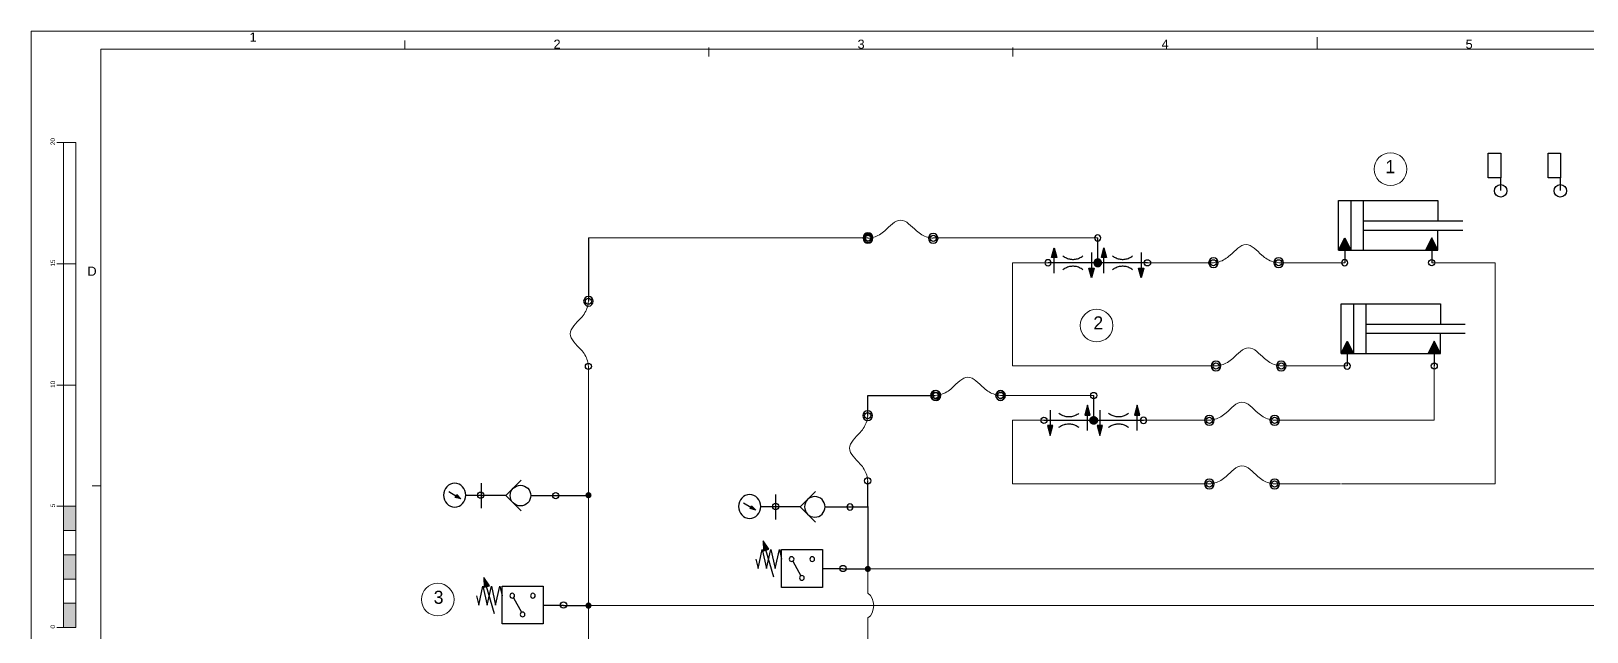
# Model space of a CAD drawing. Header units: millimetres. Extents: x 701 to 3045, y -109 to 653.
# Drawn here: x 701 to 1215, y 390 to 589 of the extents above; entities that cross this region are included whole.
import ezdxf

# ---------------------------------------------------------------- set-up
doc = ezdxf.new("R2010")
doc.units = ezdxf.units.MM
doc.linetypes.add('DASHED', pattern=[19.05, 12.7, -6.35])
doc.linetypes.add('XKITLINE00', pattern=[0])
for name, color, linetype, lineweight in [('04 CAUDAL DE SUCCIÓN', 4, 'DASHED', 5), ('05 CAUDAL DE MEDICIÓN', 2, 'Continuous', 30), ('Hoja del dibujo', 5, 'Continuous', 0), ('Otro tipo de objeto', 4, 'Continuous', 0)]:
    doc.layers.add(name, color=color, linetype=linetype, lineweight=lineweight)
doc.layers.add('labels', color=1, linetype='DASHED')
doc.styles.add('ROMAND_BOLD', font='arial.ttf')

msp = doc.modelspace()

# ---------------------------------------------------------------- hatches: boundary and pattern name
at = {"layer": '05 CAUDAL DE MEDICIÓN'}
for points in [[(1132.85, 516.06), (1134.89, 520.17), (1136.92, 516.06)], [(1165.69, 516.06), (1163.66, 520.17), (1161.58, 516.06)], [(1038.03, 513.68), (1038.91, 516.91), (1039.76, 513.68)], [(1054.47, 513.68), (1055.32, 516.91), (1056.2, 513.68)], [(1051.21, 506.96), (1050.36, 510.19), (1052.09, 510.19)], [(1052.02, 511.95), (1052.02, 511.85), (1052.02, 511.78), (1052.06, 511.71), (1052.06, 511.61), (1052.09, 511.54), (1052.09, 511.48), (1052.16, 511.41), (1052.16, 511.34), (1052.19, 511.27), (1052.26, 511.2), (1052.33, 511.14), (1052.36, 511.07), (1052.43, 511), (1052.46, 510.97), (1052.53, 510.93), (1052.6, 510.87), (1052.67, 510.83), (1052.74, 510.8), (1052.84, 510.76), (1052.87, 510.73), (1052.97, 510.73), (1053.04, 510.7), (1053.11, 510.7), (1053.21, 510.7), (1053.28, 510.7), (1053.35, 510.7), (1053.45, 510.7), (1053.52, 510.7), (1053.59, 510.73), (1053.65, 510.73), (1053.72, 510.76), (1053.82, 510.8), (1053.86, 510.83), (1053.96, 510.87), (1054.03, 510.93), (1054.09, 510.97), (1054.13, 511), (1054.2, 511.07), (1054.23, 511.14), (1054.3, 511.2), (1054.33, 511.27), (1054.4, 511.34), (1054.4, 511.41), (1054.43, 511.48), (1054.47, 511.54), (1054.5, 511.61), (1054.5, 511.71), (1054.54, 511.78), (1054.54, 511.85), (1054.54, 511.95), (1054.54, 512.02), (1054.54, 512.09), (1054.5, 512.16), (1054.5, 512.26), (1054.47, 512.33), (1054.43, 512.39), (1054.4, 512.46), (1054.4, 512.53), (1054.33, 512.6), (1054.3, 512.67), (1054.23, 512.73), (1054.2, 512.8), (1054.13, 512.87), (1054.09, 512.9), (1054.03, 512.94), (1053.96, 513), (1053.86, 513.04), (1053.82, 513.07), (1053.72, 513.11), (1053.65, 513.14), (1053.59, 513.14), (1053.52, 513.17), (1053.45, 513.17), (1053.35, 513.17), (1053.28, 513.17), (1053.21, 513.17), (1053.11, 513.17), (1053.04, 513.17), (1052.97, 513.14), (1052.87, 513.14), (1052.84, 513.11), (1052.74, 513.07), (1052.67, 513.04), (1052.6, 513), (1052.53, 512.94), (1052.46, 512.9), (1052.43, 512.87), (1052.36, 512.8), (1052.33, 512.73), (1052.26, 512.67), (1052.19, 512.6), (1052.16, 512.53), (1052.16, 512.46), (1052.09, 512.39), (1052.09, 512.33), (1052.06, 512.26), (1052.06, 512.16), (1052.02, 512.09), (1052.02, 512.02)], [(1067.65, 506.96), (1066.8, 510.19), (1068.53, 510.19)], [(1133.67, 481.93), (1135.71, 486.04), (1137.78, 481.93)], [(1166.55, 481.93), (1164.48, 486.04), (1162.44, 481.93)], [(1050.77, 461.58), (1049.88, 464.84), (1049.03, 461.58)], [(1067.17, 461.58), (1066.32, 464.84), (1065.47, 461.58)], [(1037.55, 454.85), (1038.44, 458.08), (1036.7, 458.08)], [(1053.21, 459.85), (1053.21, 459.74), (1053.21, 459.68), (1053.18, 459.61), (1053.14, 459.54), (1053.14, 459.44), (1053.11, 459.37), (1053.08, 459.3), (1053.04, 459.23), (1053.01, 459.17), (1052.94, 459.1), (1052.91, 459.03), (1052.87, 458.96), (1052.8, 458.93), (1052.74, 458.86), (1052.67, 458.83), (1052.63, 458.76), (1052.53, 458.73), (1052.46, 458.69), (1052.4, 458.66), (1052.33, 458.66), (1052.26, 458.62), (1052.16, 458.59), (1052.09, 458.59), (1052.02, 458.59), (1051.95, 458.59), (1051.85, 458.59), (1051.78, 458.59), (1051.72, 458.59), (1051.65, 458.62), (1051.55, 458.66), (1051.48, 458.66), (1051.41, 458.69), (1051.34, 458.73), (1051.28, 458.76), (1051.21, 458.83), (1051.14, 458.86), (1051.07, 458.93), (1051, 458.96), (1050.97, 459.03), (1050.94, 459.1), (1050.87, 459.17), (1050.83, 459.23), (1050.8, 459.3), (1050.77, 459.37), (1050.77, 459.44), (1050.73, 459.54), (1050.7, 459.61), (1050.7, 459.68), (1050.7, 459.74), (1050.7, 459.85), (1050.7, 459.91), (1050.7, 460.02), (1050.7, 460.05), (1050.73, 460.15), (1050.77, 460.22), (1050.77, 460.29), (1050.8, 460.36), (1050.83, 460.42), (1050.87, 460.53), (1050.94, 460.59), (1050.97, 460.63), (1051, 460.7), (1051.07, 460.76), (1051.14, 460.8), (1051.21, 460.83), (1051.28, 460.9), (1051.34, 460.93), (1051.41, 460.97), (1051.48, 461), (1051.55, 461.03), (1051.65, 461.03), (1051.72, 461.07), (1051.78, 461.1), (1051.85, 461.1), (1051.95, 461.1), (1052.02, 461.1), (1052.09, 461.1), (1052.16, 461.07), (1052.26, 461.03), (1052.33, 461.03), (1052.4, 461), (1052.46, 460.97), (1052.53, 460.93), (1052.63, 460.9), (1052.67, 460.83), (1052.74, 460.8), (1052.8, 460.76), (1052.87, 460.7), (1052.91, 460.63), (1052.94, 460.59), (1053.01, 460.53), (1053.04, 460.42), (1053.08, 460.36), (1053.11, 460.29), (1053.14, 460.22), (1053.14, 460.15), (1053.18, 460.05), (1053.21, 460.02), (1053.21, 459.91)], [(1053.99, 454.85), (1054.88, 458.08), (1053.14, 458.08)], [(842.78, 433.86), (840.95, 434.37), (841.42, 435.32)], [(940.24, 430.12), (938.4, 430.67), (938.88, 431.59)], [(942.75, 419.97), (942.78, 416.74), (944.55, 417.22)], [(850.43, 407.88), (850.46, 404.65), (852.23, 405.12)]]:
    msp.add_hatch(color=2, dxfattribs=at).paths.add_polyline_path(points)
h = msp.add_hatch(color=2, dxfattribs=at)
edge = h.paths.add_edge_path()
edge.add_arc((884.97, 435.08), 1.02, 0, 360)
h = msp.add_hatch(color=2, dxfattribs=at)
edge = h.paths.add_edge_path()
edge.add_arc((884.97, 435.08), 1.02, 0, 360)
h = msp.add_hatch(color=2, dxfattribs=at)
edge = h.paths.add_edge_path()
edge.add_arc((884.97, 435.08), 1.02, 0, 360)
h = msp.add_hatch(color=2, dxfattribs=at)
edge = h.paths.add_edge_path()
edge.add_arc((977.29, 410.7), 1.02, 0, 360)
h = msp.add_hatch(color=2, dxfattribs=at)
edge = h.paths.add_edge_path()
edge.add_arc((977.29, 410.7), 1.02, 0, 360)
h = msp.add_hatch(color=2, dxfattribs=at)
edge = h.paths.add_edge_path()
edge.add_arc((977.29, 410.7), 1.02, 0, 360)
h = msp.add_hatch(color=2, dxfattribs=at)
edge = h.paths.add_edge_path()
edge.add_ellipse((884.97, 398.59), major_axis=(0, 1.04), ratio=0.983606, start_angle=0, end_angle=360)
h = msp.add_hatch(color=2, dxfattribs=at)
edge = h.paths.add_edge_path()
edge.add_ellipse((884.97, 398.59), major_axis=(0, 1.04), ratio=0.983606, start_angle=0, end_angle=360)
at = {"layer": 'Otro tipo de objeto'}
for points in [[(711.49, 423.39), (711.49, 431.41), (715.51, 431.41), (715.51, 423.39)], [(711.49, 407.36), (711.49, 415.38), (715.51, 415.38), (715.51, 407.36)], [(711.49, 391.32), (711.49, 399.34), (715.51, 399.34), (715.51, 391.32)]]:
    msp.add_hatch(color=256, dxfattribs=at).paths.add_polyline_path(points, flags=17)

# ---------------------------------------------------------------- linework, layer by layer
at = {"color": 80}
msp.add_line((884.97, 520.24), (884.97, 499.23), dxfattribs=at)
at = {"color": 3, "linetype": 'Continuous', "lineweight": 0}
for p, q in [((884.97, 520.24), (977.33, 520.24)), ((998.9, 520.14), (1053.28, 520.14)), ((884.97, 477.66), (884.97, 435.08)), ((1021.15, 468.1), (1051.95, 468.1)), ((884.97, 435.08), (884.97, 398.6)), ((977.29, 410.7), (977.29, 402.68)), ((884.97, 398.6), (884.97, 380.33)), ((977.29, 394.49), (977.29, 383.05))]:
    msp.add_line(p, q, dxfattribs=at)
at = {"color": 3, "linetype": 'Continuous', "lineweight": 20}
for p, q in [((1036.84, 511.95), (1025.15, 511.95)), ((1025.15, 511.95), (1025.15, 477.82)), ((1091.52, 511.95), (1069.72, 511.95)), ((1134.89, 511.95), (1113.09, 511.95)), ((1163.66, 511.95), (1184.58, 511.95)), ((1184.58, 511.95), (1184.58, 438.81)), ((1070.54, 477.82), (1025.15, 477.82)), ((1092.34, 477.82), (1070.54, 477.82)), ((1135.71, 477.82), (1113.91, 477.82)), ((1164.48, 465.98), (1164.48, 459.85)), ((1035.51, 459.85), (1025.15, 459.85)), ((1025.15, 459.85), (1025.15, 455.11)), ((1090.16, 459.85), (1068.36, 459.85)), ((1133.53, 459.85), (1111.73, 459.85)), ((1133.53, 459.85), (1149.88, 459.85)), ((1149.88, 459.85), (1164.48, 459.85)), ((1025.15, 438.81), (1025.15, 455.11)), ((1068.63, 438.81), (1025.15, 438.81)), ((1090.16, 438.81), (1068.36, 438.81)), ((1133.53, 438.81), (1111.73, 438.81)), ((1133.85, 438.81), (1184.58, 438.81))]:
    msp.add_line(p, q, dxfattribs=at)
at = {"color": 3}
for p, q in [((977.26, 468.03), (999.58, 468.07)), ((977.26, 461.41), (977.26, 468.02))]:
    msp.add_line(p, q, dxfattribs=at)
at = {"color": 4, "linetype": 'Continuous', "lineweight": 0, "extrusion": (0, 0, -1)}
for centre in [(1150.04, 542.89), (1052.91, 491.18), (835.17, 400.56)]:
    msp.add_ellipse(centre, major_axis=(5.4, 0), ratio=1, dxfattribs=at)
at = {"color": 3, "linetype": 'Continuous', "lineweight": 20}
for points in [[(977.33, 520.04), (977.96, 520.12), (980.02, 520.39), (983.47, 522.66), (986.24, 526.07), (988.11, 526.06)], [(998.9, 520.04), (998.26, 520.12), (996.2, 520.39), (992.75, 522.66), (989.99, 526.07), (988.11, 526.06)], [(1091.52, 511.95), (1092.15, 512.04), (1094.21, 512.31), (1097.66, 514.57), (1100.43, 517.98), (1102.3, 517.98)], [(1113.09, 511.95), (1112.45, 512.04), (1110.39, 512.31), (1106.94, 514.57), (1104.18, 517.98), (1102.3, 517.98)], [(1092.34, 477.82), (1092.97, 477.91), (1095.03, 478.18), (1098.48, 480.44), (1101.25, 483.85), (1103.12, 483.85)], [(1113.91, 477.82), (1113.27, 477.91), (1111.21, 478.18), (1107.76, 480.44), (1105, 483.85), (1103.12, 483.85)], [(999.58, 468.07), (1000.21, 468.15), (1002.27, 468.42), (1005.72, 470.69), (1008.49, 474.1), (1010.36, 474.09)], [(1021.15, 468.07), (1020.51, 468.15), (1018.45, 468.42), (1015, 470.69), (1012.24, 474.1), (1010.36, 474.09)], [(1090.16, 459.85), (1090.79, 459.93), (1092.86, 460.2), (1096.3, 462.47), (1099.07, 465.88), (1100.94, 465.87)], [(1111.73, 459.85), (1111.09, 459.93), (1109.03, 460.2), (1105.59, 462.47), (1102.82, 465.88), (1100.94, 465.87)], [(977.26, 461.41), (977.18, 460.78), (976.9, 458.72), (974.64, 455.27), (971.23, 452.51), (971.24, 450.63)], [(977.26, 439.84), (977.18, 440.48), (976.9, 442.54), (974.64, 445.99), (971.23, 448.75), (971.24, 450.63)], [(1090.16, 438.81), (1090.79, 438.89), (1092.86, 439.16), (1096.3, 441.43), (1099.07, 444.84), (1100.94, 444.83)], [(1111.73, 438.81), (1111.09, 438.89), (1109.03, 439.16), (1105.59, 441.43), (1102.82, 444.84), (1100.94, 444.83)]]:
    msp.add_open_spline(points, degree=3, knots=[0, 0, 0, 0, 3.492596, 11.36011, 22.96624, 22.96624, 22.96624, 22.96624], dxfattribs=at)
at = {"color": 80, "linetype": 'Continuous', "lineweight": 20}
for points in [[(884.97, 499.23), (884.89, 498.6), (884.61, 496.54), (882.35, 493.09), (878.94, 490.32), (878.95, 488.45)], [(884.97, 477.66), (884.89, 478.3), (884.61, 480.36), (882.35, 483.81), (878.94, 486.57), (878.95, 488.45)]]:
    msp.add_open_spline(points, degree=3, knots=[0, 0, 0, 0, 3.492596, 11.36011, 22.96624, 22.96624, 22.96624, 22.96624], dxfattribs=at)
at = {"color": 3, "linetype": 'Continuous', "lineweight": 0}
msp.add_open_spline([(977.29, 402.68), (979.88, 401.05), (979.88, 396.12), (977.29, 394.49)], degree=3, dxfattribs=at)
at = {"layer": '04 CAUDAL DE SUCCIÓN', "color": 3, "linetype": 'Continuous', "lineweight": 0}
for p, q in [((977.29, 410.7), (1275.36, 410.7)), ((884.97, 398.6), (1239.05, 398.6))]:
    msp.add_line(p, q, dxfattribs=at)
at = {"layer": '05 CAUDAL DE MEDICIÓN', "color": 2, "linetype": 'Continuous'}
for p, q in [((1182.34, 539.98), (1182.34, 548.2)), ((1182.34, 548.2), (1186.45, 548.2)), ((1186.45, 548.2), (1186.45, 539.98)), ((1202.08, 539.98), (1202.08, 548.2)), ((1202.08, 548.2), (1206.19, 548.2)), ((1206.19, 548.2), (1206.19, 539.98)), ((1186.45, 539.98), (1182.34, 539.98)), ((1186.45, 535.87), (1186.45, 539.98)), ((1206.19, 539.98), (1202.08, 539.98)), ((1206.19, 535.87), (1206.19, 539.98)), ((1132.85, 516.06), (1132.85, 532.5)), ((1132.85, 532.5), (1165.69, 532.5)), ((1136.92, 532.5), (1136.92, 516.06)), ((1141.03, 532.5), (1141.03, 516.06)), ((1165.69, 532.5), (1165.69, 525.84)), ((1141.03, 525.84), (1173.91, 525.84)), ((998.9, 520.14), (998.9, 520.04)), ((1053.28, 513.17), (1053.28, 520.14)), ((1132.85, 516.06), (1134.89, 520.17)), ((1132.85, 516.06), (1134.89, 520.17)), ((1134.89, 520.17), (1136.92, 516.06)), ((1134.89, 520.17), (1136.92, 516.06)), ((1141.03, 522.75), (1173.91, 522.75)), ((1163.66, 520.17), (1161.58, 516.06)), ((1163.66, 520.17), (1161.58, 516.06)), ((1165.69, 516.06), (1163.66, 520.17)), ((1165.69, 516.06), (1163.66, 520.17)), ((1165.69, 516.06), (1165.69, 522.75)), ((1038.03, 513.68), (1038.91, 516.91)), ((1038.03, 513.68), (1038.91, 516.91)), ((1038.91, 516.91), (1039.76, 513.68)), ((1038.91, 516.91), (1039.76, 513.68)), ((1041.76, 514.23), (1042.04, 514.02)), ((1048.08, 514.02), (1048.35, 514.23)), ((1051.21, 515.31), (1051.21, 510.19)), ((1054.47, 513.68), (1055.32, 516.91)), ((1054.47, 513.68), (1055.32, 516.91)), ((1055.32, 516.91), (1056.2, 513.68)), ((1055.32, 516.91), (1056.2, 513.68)), ((1058.2, 514.23), (1058.48, 514.02)), ((1064.52, 514.02), (1064.79, 514.23)), ((1067.65, 515.31), (1067.65, 510.19)), ((1132.85, 516.06), (1165.69, 516.06)), ((1136.92, 516.06), (1132.85, 516.06)), ((1136.92, 516.06), (1132.85, 516.06)), ((1134.89, 516.06), (1134.89, 511.95)), ((1161.58, 516.06), (1165.69, 516.06)), ((1161.58, 516.06), (1165.69, 516.06)), ((1163.66, 516.06), (1163.66, 511.95)), ((1052.02, 511.95), (1036.84, 511.95)), ((1039.76, 513.68), (1038.03, 513.68)), ((1039.76, 513.68), (1038.03, 513.68)), ((1038.91, 508.56), (1038.91, 513.68)), ((1042.04, 509.85), (1041.76, 509.64)), ((1042.04, 514.02), (1042.34, 513.85)), ((1042.34, 510.02), (1042.04, 509.85)), ((1042.34, 513.85), (1042.61, 513.68)), ((1042.61, 510.19), (1042.34, 510.02)), ((1042.61, 513.68), (1042.92, 513.55)), ((1042.92, 510.32), (1042.61, 510.19)), ((1042.92, 513.55), (1043.23, 513.38)), ((1043.23, 510.49), (1042.92, 510.32)), ((1043.23, 513.38), (1043.56, 513.28)), ((1043.56, 510.59), (1043.23, 510.49)), ((1043.56, 513.28), (1043.9, 513.21)), ((1043.9, 510.66), (1043.56, 510.59)), ((1043.9, 513.21), (1044.21, 513.14)), ((1044.21, 510.73), (1043.9, 510.66)), ((1044.21, 513.14), (1044.55, 513.11)), ((1044.55, 510.76), (1044.21, 510.73)), ((1044.55, 513.11), (1044.89, 513.07)), ((1044.89, 510.8), (1044.55, 510.76)), ((1044.89, 513.07), (1045.23, 513.07)), ((1045.23, 510.8), (1044.89, 510.8)), ((1045.23, 513.07), (1045.57, 513.11)), ((1045.57, 510.76), (1045.23, 510.8)), ((1045.57, 513.11), (1045.91, 513.14)), ((1045.91, 510.73), (1045.57, 510.76)), ((1045.91, 513.14), (1046.25, 513.21)), ((1046.25, 510.66), (1045.91, 510.73)), ((1046.25, 513.21), (1046.55, 513.28)), ((1046.55, 510.59), (1046.25, 510.66)), ((1046.55, 513.28), (1046.89, 513.38)), ((1046.89, 510.49), (1046.55, 510.59)), ((1046.89, 513.38), (1047.2, 513.55)), ((1047.2, 510.32), (1046.89, 510.49)), ((1047.2, 513.55), (1047.5, 513.68)), ((1047.5, 510.19), (1047.2, 510.32)), ((1047.5, 513.68), (1047.78, 513.85)), ((1047.78, 510.02), (1047.5, 510.19)), ((1047.78, 513.85), (1048.08, 514.02)), ((1048.08, 509.85), (1047.78, 510.02)), ((1048.35, 509.64), (1048.08, 509.85)), ((1051.21, 506.96), (1050.36, 510.19)), ((1050.36, 510.19), (1052.09, 510.19)), ((1051.21, 506.96), (1050.36, 510.19)), ((1050.36, 510.19), (1052.09, 510.19)), ((1052.09, 510.19), (1051.21, 506.96)), ((1052.09, 510.19), (1051.21, 506.96)), ((1052.06, 512.16), (1052.02, 512.09)), ((1052.06, 512.16), (1052.02, 512.09)), ((1052.02, 512.09), (1052.02, 512.02)), ((1052.02, 512.09), (1052.02, 512.02)), ((1052.02, 511.95), (1052.02, 511.85)), ((1052.02, 511.95), (1052.02, 511.85)), ((1052.02, 511.85), (1052.02, 511.78)), ((1052.02, 511.85), (1052.02, 511.78)), ((1052.02, 511.78), (1052.06, 511.71)), ((1052.02, 511.78), (1052.06, 511.71)), ((1052.09, 512.33), (1052.06, 512.26)), ((1052.09, 512.33), (1052.06, 512.26)), ((1052.06, 512.26), (1052.06, 512.16)), ((1052.06, 512.26), (1052.06, 512.16)), ((1052.06, 511.71), (1052.06, 511.61)), ((1052.06, 511.71), (1052.06, 511.61)), ((1052.06, 511.61), (1052.09, 511.54)), ((1052.06, 511.61), (1052.09, 511.54)), ((1052.16, 512.46), (1052.09, 512.39)), ((1052.16, 512.46), (1052.09, 512.39)), ((1052.09, 512.39), (1052.09, 512.33)), ((1052.09, 512.39), (1052.09, 512.33)), ((1052.09, 511.54), (1052.09, 511.48)), ((1052.09, 511.54), (1052.09, 511.48)), ((1052.09, 511.48), (1052.16, 511.41)), ((1052.09, 511.48), (1052.16, 511.41)), ((1052.19, 512.6), (1052.16, 512.53)), ((1052.19, 512.6), (1052.16, 512.53)), ((1052.16, 512.53), (1052.16, 512.46)), ((1052.16, 512.53), (1052.16, 512.46)), ((1052.16, 511.41), (1052.16, 511.34)), ((1052.16, 511.41), (1052.16, 511.34)), ((1052.16, 511.34), (1052.19, 511.27)), ((1052.16, 511.34), (1052.19, 511.27)), ((1052.26, 512.67), (1052.19, 512.6)), ((1052.26, 512.67), (1052.19, 512.6)), ((1052.19, 511.27), (1052.26, 511.2)), ((1052.19, 511.27), (1052.26, 511.2)), ((1052.33, 512.73), (1052.26, 512.67)), ((1052.33, 512.73), (1052.26, 512.67)), ((1052.26, 511.2), (1052.33, 511.14)), ((1052.26, 511.2), (1052.33, 511.14)), ((1052.36, 512.8), (1052.33, 512.73)), ((1052.36, 512.8), (1052.33, 512.73)), ((1052.33, 511.14), (1052.36, 511.07)), ((1052.33, 511.14), (1052.36, 511.07)), ((1052.43, 512.87), (1052.36, 512.8)), ((1052.43, 512.87), (1052.36, 512.8)), ((1052.36, 511.07), (1052.43, 511)), ((1052.36, 511.07), (1052.43, 511)), ((1052.46, 512.9), (1052.43, 512.87)), ((1052.46, 512.9), (1052.43, 512.87)), ((1052.43, 511), (1052.46, 510.97)), ((1052.43, 511), (1052.46, 510.97)), ((1052.53, 512.94), (1052.46, 512.9)), ((1052.53, 512.94), (1052.46, 512.9)), ((1052.46, 510.97), (1052.53, 510.93)), ((1052.46, 510.97), (1052.53, 510.93)), ((1052.6, 513), (1052.53, 512.94)), ((1052.6, 513), (1052.53, 512.94)), ((1052.53, 510.93), (1052.6, 510.87)), ((1052.53, 510.93), (1052.6, 510.87)), ((1052.67, 513.04), (1052.6, 513)), ((1052.67, 513.04), (1052.6, 513)), ((1052.6, 510.87), (1052.67, 510.83)), ((1052.6, 510.87), (1052.67, 510.83)), ((1052.74, 513.07), (1052.67, 513.04)), ((1052.74, 513.07), (1052.67, 513.04)), ((1052.67, 510.83), (1052.74, 510.8)), ((1052.67, 510.83), (1052.74, 510.8)), ((1052.84, 513.11), (1052.74, 513.07)), ((1052.84, 513.11), (1052.74, 513.07)), ((1052.74, 510.8), (1052.84, 510.76)), ((1052.74, 510.8), (1052.84, 510.76)), ((1052.87, 513.14), (1052.84, 513.11)), ((1052.87, 513.14), (1052.84, 513.11)), ((1052.84, 510.76), (1052.87, 510.73)), ((1052.84, 510.76), (1052.87, 510.73)), ((1052.97, 513.14), (1052.87, 513.14)), ((1052.97, 513.14), (1052.87, 513.14)), ((1052.87, 510.73), (1052.97, 510.73)), ((1052.87, 510.73), (1052.97, 510.73)), ((1053.04, 513.17), (1052.97, 513.14)), ((1053.04, 513.17), (1052.97, 513.14)), ((1052.97, 510.73), (1053.04, 510.7)), ((1052.97, 510.73), (1053.04, 510.7)), ((1053.11, 513.17), (1053.04, 513.17)), ((1053.11, 513.17), (1053.04, 513.17)), ((1053.04, 510.7), (1053.11, 510.7)), ((1053.04, 510.7), (1053.11, 510.7)), ((1053.21, 513.17), (1053.11, 513.17)), ((1053.21, 513.17), (1053.11, 513.17)), ((1053.11, 510.7), (1053.21, 510.7)), ((1053.11, 510.7), (1053.21, 510.7)), ((1053.28, 513.17), (1053.21, 513.17)), ((1053.28, 513.17), (1053.21, 513.17)), ((1053.21, 510.7), (1053.28, 510.7)), ((1053.21, 510.7), (1053.28, 510.7)), ((1053.35, 513.17), (1053.28, 513.17)), ((1053.35, 513.17), (1053.28, 513.17)), ((1053.28, 510.7), (1053.35, 510.7)), ((1053.28, 510.7), (1053.35, 510.7)), ((1053.45, 513.17), (1053.35, 513.17)), ((1053.45, 513.17), (1053.35, 513.17)), ((1053.35, 510.7), (1053.45, 510.7)), ((1053.35, 510.7), (1053.45, 510.7)), ((1053.52, 513.17), (1053.45, 513.17)), ((1053.52, 513.17), (1053.45, 513.17)), ((1053.45, 510.7), (1053.52, 510.7)), ((1053.45, 510.7), (1053.52, 510.7)), ((1053.59, 513.14), (1053.52, 513.17)), ((1053.59, 513.14), (1053.52, 513.17)), ((1053.52, 510.7), (1053.59, 510.73)), ((1053.52, 510.7), (1053.59, 510.73)), ((1053.65, 513.14), (1053.59, 513.14)), ((1053.65, 513.14), (1053.59, 513.14)), ((1053.59, 510.73), (1053.65, 510.73)), ((1053.59, 510.73), (1053.65, 510.73)), ((1053.72, 513.11), (1053.65, 513.14)), ((1053.72, 513.11), (1053.65, 513.14)), ((1053.65, 510.73), (1053.72, 510.76)), ((1053.65, 510.73), (1053.72, 510.76)), ((1053.82, 513.07), (1053.72, 513.11)), ((1053.82, 513.07), (1053.72, 513.11)), ((1053.72, 510.76), (1053.82, 510.8)), ((1053.72, 510.76), (1053.82, 510.8)), ((1053.86, 513.04), (1053.82, 513.07)), ((1053.86, 513.04), (1053.82, 513.07)), ((1053.82, 510.8), (1053.86, 510.83)), ((1053.82, 510.8), (1053.86, 510.83)), ((1053.96, 513), (1053.86, 513.04)), ((1053.96, 513), (1053.86, 513.04)), ((1053.86, 510.83), (1053.96, 510.87)), ((1053.86, 510.83), (1053.96, 510.87)), ((1054.03, 512.94), (1053.96, 513)), ((1054.03, 512.94), (1053.96, 513)), ((1053.96, 510.87), (1054.03, 510.93)), ((1053.96, 510.87), (1054.03, 510.93)), ((1054.09, 512.9), (1054.03, 512.94)), ((1054.09, 512.9), (1054.03, 512.94)), ((1054.03, 510.93), (1054.09, 510.97)), ((1054.03, 510.93), (1054.09, 510.97)), ((1054.13, 512.87), (1054.09, 512.9)), ((1054.13, 512.87), (1054.09, 512.9)), ((1054.09, 510.97), (1054.13, 511)), ((1054.09, 510.97), (1054.13, 511)), ((1054.2, 512.8), (1054.13, 512.87)), ((1054.2, 512.8), (1054.13, 512.87)), ((1054.13, 511), (1054.2, 511.07)), ((1054.13, 511), (1054.2, 511.07)), ((1054.23, 512.73), (1054.2, 512.8)), ((1054.23, 512.73), (1054.2, 512.8)), ((1054.2, 511.07), (1054.23, 511.14)), ((1054.2, 511.07), (1054.23, 511.14)), ((1054.3, 512.67), (1054.23, 512.73)), ((1054.3, 512.67), (1054.23, 512.73)), ((1054.23, 511.14), (1054.3, 511.2)), ((1054.23, 511.14), (1054.3, 511.2)), ((1054.33, 512.6), (1054.3, 512.67)), ((1054.33, 512.6), (1054.3, 512.67)), ((1054.3, 511.2), (1054.33, 511.27)), ((1054.3, 511.2), (1054.33, 511.27)), ((1054.4, 512.53), (1054.33, 512.6)), ((1054.4, 512.53), (1054.33, 512.6)), ((1054.33, 511.27), (1054.4, 511.34)), ((1054.33, 511.27), (1054.4, 511.34)), ((1054.4, 512.46), (1054.4, 512.53)), ((1054.4, 512.46), (1054.4, 512.53)), ((1054.43, 512.39), (1054.4, 512.46)), ((1054.43, 512.39), (1054.4, 512.46)), ((1054.4, 511.41), (1054.43, 511.48)), ((1054.4, 511.41), (1054.43, 511.48)), ((1054.4, 511.34), (1054.4, 511.41)), ((1054.4, 511.34), (1054.4, 511.41)), ((1054.47, 512.33), (1054.43, 512.39)), ((1054.47, 512.33), (1054.43, 512.39)), ((1054.43, 511.48), (1054.47, 511.54)), ((1054.43, 511.48), (1054.47, 511.54)), ((1056.2, 513.68), (1054.47, 513.68)), ((1056.2, 513.68), (1054.47, 513.68)), ((1054.5, 512.26), (1054.47, 512.33)), ((1054.5, 512.26), (1054.47, 512.33)), ((1054.47, 511.54), (1054.5, 511.61)), ((1054.47, 511.54), (1054.5, 511.61)), ((1054.5, 512.16), (1054.5, 512.26)), ((1054.5, 512.16), (1054.5, 512.26)), ((1054.54, 512.09), (1054.5, 512.16)), ((1054.54, 512.09), (1054.5, 512.16)), ((1054.5, 511.71), (1054.54, 511.78)), ((1054.5, 511.71), (1054.54, 511.78)), ((1054.5, 511.61), (1054.5, 511.71)), ((1054.5, 511.61), (1054.5, 511.71)), ((1054.54, 512.02), (1054.54, 512.09)), ((1054.54, 512.02), (1054.54, 512.09)), ((1054.54, 511.95), (1054.54, 512.02)), ((1054.54, 511.95), (1054.54, 512.02)), ((1069.72, 511.95), (1054.54, 511.95)), ((1054.54, 511.85), (1054.54, 511.95)), ((1054.54, 511.85), (1054.54, 511.95)), ((1054.54, 511.78), (1054.54, 511.85)), ((1054.54, 511.78), (1054.54, 511.85)), ((1055.32, 508.56), (1055.32, 513.68)), ((1058.48, 509.85), (1058.2, 509.64)), ((1058.48, 514.02), (1058.75, 513.85)), ((1058.75, 510.02), (1058.48, 509.85)), ((1058.75, 513.85), (1059.05, 513.68)), ((1059.05, 510.19), (1058.75, 510.02)), ((1059.05, 513.68), (1059.36, 513.55)), ((1059.36, 510.32), (1059.05, 510.19)), ((1059.36, 513.55), (1059.67, 513.38)), ((1059.67, 510.49), (1059.36, 510.32)), ((1059.67, 513.38), (1060, 513.28)), ((1060, 510.59), (1059.67, 510.49)), ((1060, 513.28), (1060.31, 513.21)), ((1060.31, 510.66), (1060, 510.59)), ((1060.31, 513.21), (1060.65, 513.14)), ((1060.65, 510.73), (1060.31, 510.66)), ((1060.65, 513.14), (1060.99, 513.11)), ((1060.99, 510.76), (1060.65, 510.73)), ((1060.99, 513.11), (1061.33, 513.07)), ((1061.33, 510.8), (1060.99, 510.76)), ((1061.33, 513.07), (1061.67, 513.07)), ((1061.67, 510.8), (1061.33, 510.8)), ((1061.67, 513.07), (1062.01, 513.11)), ((1062.01, 510.76), (1061.67, 510.8)), ((1062.01, 513.11), (1062.35, 513.14)), ((1062.35, 510.73), (1062.01, 510.76)), ((1062.35, 513.14), (1062.65, 513.21)), ((1062.65, 510.66), (1062.35, 510.73)), ((1062.65, 513.21), (1062.99, 513.28)), ((1062.99, 510.59), (1062.65, 510.66)), ((1062.99, 513.28), (1063.33, 513.38)), ((1063.33, 510.49), (1062.99, 510.59)), ((1063.33, 513.38), (1063.64, 513.55)), ((1063.64, 510.32), (1063.33, 510.49)), ((1063.64, 513.55), (1063.95, 513.68)), ((1063.95, 510.19), (1063.64, 510.32)), ((1063.95, 513.68), (1064.22, 513.85)), ((1064.22, 510.02), (1063.95, 510.19)), ((1064.22, 513.85), (1064.52, 514.02)), ((1064.52, 509.85), (1064.22, 510.02)), ((1064.79, 509.64), (1064.52, 509.85)), ((1067.65, 506.96), (1066.8, 510.19)), ((1066.8, 510.19), (1068.53, 510.19)), ((1067.65, 506.96), (1066.8, 510.19)), ((1066.8, 510.19), (1068.53, 510.19)), ((1068.53, 510.19), (1067.65, 506.96)), ((1068.53, 510.19), (1067.65, 506.96)), ((1133.67, 481.93), (1133.67, 498.37)), ((1133.67, 498.37), (1166.55, 498.37)), ((1137.78, 498.37), (1137.78, 481.93)), ((1141.89, 498.37), (1141.89, 481.93)), ((1166.55, 498.37), (1166.55, 491.68)), ((1141.89, 491.68), (1174.73, 491.68)), ((1141.89, 488.62), (1174.73, 488.62)), ((1166.55, 481.93), (1166.55, 488.62)), ((1133.67, 481.93), (1135.71, 486.04)), ((1133.67, 481.93), (1135.71, 486.04)), ((1135.71, 486.04), (1137.78, 481.93)), ((1135.71, 486.04), (1137.78, 481.93)), ((1164.48, 486.04), (1162.44, 481.93)), ((1164.48, 486.04), (1162.44, 481.93)), ((1166.55, 481.93), (1164.48, 486.04)), ((1166.55, 481.93), (1164.48, 486.04)), ((1133.67, 481.93), (1166.55, 481.93)), ((1137.78, 481.93), (1133.67, 481.93)), ((1137.78, 481.93), (1133.67, 481.93)), ((1135.71, 481.93), (1135.71, 477.82)), ((1162.44, 481.93), (1166.55, 481.93)), ((1162.44, 481.93), (1166.55, 481.93)), ((1164.48, 481.93), (1164.48, 477.82)), ((1021.15, 468.1), (1021.15, 468.07)), ((1051.95, 461.1), (1051.95, 468.07)), ((1037.55, 463.21), (1037.55, 458.08)), ((1049.88, 464.84), (1049.03, 461.58)), ((1049.88, 464.84), (1049.03, 461.58)), ((1050.77, 461.58), (1049.88, 464.84)), ((1050.77, 461.58), (1049.88, 464.84)), ((1053.99, 463.21), (1053.99, 458.08)), ((1066.32, 464.84), (1065.47, 461.58)), ((1066.32, 464.84), (1065.47, 461.58)), ((1067.17, 461.58), (1066.32, 464.84)), ((1067.17, 461.58), (1066.32, 464.84)), ((1035.51, 459.85), (1050.7, 459.85)), ((1038.44, 458.08), (1036.7, 458.08)), ((1036.7, 458.08), (1037.55, 454.85)), ((1038.44, 458.08), (1036.7, 458.08)), ((1036.7, 458.08), (1037.55, 454.85)), ((1037.55, 454.85), (1038.44, 458.08)), ((1037.55, 454.85), (1038.44, 458.08)), ((1040.71, 461.92), (1040.44, 462.12)), ((1040.44, 457.54), (1040.71, 457.74)), ((1040.98, 461.75), (1040.71, 461.92)), ((1040.71, 457.74), (1040.98, 457.94)), ((1041.29, 461.58), (1040.98, 461.75)), ((1040.98, 457.94), (1041.29, 458.08)), ((1041.59, 461.44), (1041.29, 461.58)), ((1041.29, 458.08), (1041.59, 458.25)), ((1041.9, 461.31), (1041.59, 461.44)), ((1041.59, 458.25), (1041.9, 458.39)), ((1042.24, 461.2), (1041.9, 461.31)), ((1041.9, 458.39), (1042.24, 458.49)), ((1042.55, 461.1), (1042.24, 461.2)), ((1042.24, 458.49), (1042.55, 458.56)), ((1042.89, 461.03), (1042.55, 461.1)), ((1042.55, 458.56), (1042.89, 458.62)), ((1043.23, 461), (1042.89, 461.03)), ((1042.89, 458.62), (1043.23, 458.66)), ((1043.56, 461), (1043.23, 461)), ((1043.23, 458.66), (1043.56, 458.69)), ((1043.9, 461), (1043.56, 461)), ((1043.56, 458.69), (1043.9, 458.69)), ((1044.24, 461), (1043.9, 461)), ((1043.9, 458.69), (1044.24, 458.66)), ((1044.58, 461.03), (1044.24, 461)), ((1044.24, 458.66), (1044.58, 458.62)), ((1044.89, 461.1), (1044.58, 461.03)), ((1044.58, 458.62), (1044.89, 458.56)), ((1045.23, 461.2), (1044.89, 461.1)), ((1044.89, 458.56), (1045.23, 458.49)), ((1045.57, 461.31), (1045.23, 461.2)), ((1045.23, 458.49), (1045.57, 458.39)), ((1045.87, 461.44), (1045.57, 461.31)), ((1045.57, 458.39), (1045.87, 458.25)), ((1046.18, 461.58), (1045.87, 461.44)), ((1045.87, 458.25), (1046.18, 458.08)), ((1046.45, 461.75), (1046.18, 461.58)), ((1046.18, 458.08), (1046.45, 457.94)), ((1046.76, 461.92), (1046.45, 461.75)), ((1046.45, 457.94), (1046.76, 457.74)), ((1047.03, 462.12), (1046.76, 461.92)), ((1046.76, 457.74), (1047.03, 457.54)), ((1049.03, 461.58), (1050.77, 461.58)), ((1049.03, 461.58), (1050.77, 461.58)), ((1049.88, 456.48), (1049.88, 461.58)), ((1050.7, 460.05), (1050.73, 460.15)), ((1050.7, 460.05), (1050.73, 460.15)), ((1050.7, 460.02), (1050.7, 460.05)), ((1050.7, 460.02), (1050.7, 460.05)), ((1050.7, 459.91), (1050.7, 460.02)), ((1050.7, 459.91), (1050.7, 460.02)), ((1050.7, 459.85), (1050.7, 459.91)), ((1050.7, 459.85), (1050.7, 459.91)), ((1050.7, 459.74), (1050.7, 459.85)), ((1050.7, 459.74), (1050.7, 459.85)), ((1050.7, 459.68), (1050.7, 459.74)), ((1050.7, 459.68), (1050.7, 459.74)), ((1050.7, 459.61), (1050.7, 459.68)), ((1050.7, 459.61), (1050.7, 459.68)), ((1050.73, 459.54), (1050.7, 459.61)), ((1050.73, 459.54), (1050.7, 459.61)), ((1050.73, 460.15), (1050.77, 460.22)), ((1050.73, 460.15), (1050.77, 460.22)), ((1050.77, 459.44), (1050.73, 459.54)), ((1050.77, 459.44), (1050.73, 459.54)), ((1050.77, 460.29), (1050.8, 460.36)), ((1050.77, 460.29), (1050.8, 460.36)), ((1050.77, 460.22), (1050.77, 460.29)), ((1050.77, 460.22), (1050.77, 460.29)), ((1050.77, 459.37), (1050.77, 459.44)), ((1050.77, 459.37), (1050.77, 459.44)), ((1050.8, 459.3), (1050.77, 459.37)), ((1050.8, 459.3), (1050.77, 459.37)), ((1050.8, 460.36), (1050.83, 460.42)), ((1050.8, 460.36), (1050.83, 460.42)), ((1050.83, 459.23), (1050.8, 459.3)), ((1050.83, 459.23), (1050.8, 459.3)), ((1050.83, 460.42), (1050.87, 460.53)), ((1050.83, 460.42), (1050.87, 460.53)), ((1050.87, 459.17), (1050.83, 459.23)), ((1050.87, 459.17), (1050.83, 459.23)), ((1050.87, 460.53), (1050.94, 460.59)), ((1050.87, 460.53), (1050.94, 460.59)), ((1050.94, 459.1), (1050.87, 459.17)), ((1050.94, 459.1), (1050.87, 459.17)), ((1050.94, 460.59), (1050.97, 460.63)), ((1050.94, 460.59), (1050.97, 460.63)), ((1050.97, 459.03), (1050.94, 459.1)), ((1050.97, 459.03), (1050.94, 459.1)), ((1050.97, 460.63), (1051, 460.7)), ((1050.97, 460.63), (1051, 460.7)), ((1051, 458.96), (1050.97, 459.03)), ((1051, 458.96), (1050.97, 459.03)), ((1051, 460.7), (1051.07, 460.76)), ((1051, 460.7), (1051.07, 460.76)), ((1051.07, 458.93), (1051, 458.96)), ((1051.07, 458.93), (1051, 458.96)), ((1051.07, 460.76), (1051.14, 460.8)), ((1051.07, 460.76), (1051.14, 460.8)), ((1051.14, 458.86), (1051.07, 458.93)), ((1051.14, 458.86), (1051.07, 458.93)), ((1051.14, 460.8), (1051.21, 460.83)), ((1051.14, 460.8), (1051.21, 460.83)), ((1051.21, 458.83), (1051.14, 458.86)), ((1051.21, 458.83), (1051.14, 458.86)), ((1051.21, 460.83), (1051.28, 460.9)), ((1051.21, 460.83), (1051.28, 460.9)), ((1051.28, 458.76), (1051.21, 458.83)), ((1051.28, 458.76), (1051.21, 458.83)), ((1051.28, 460.9), (1051.34, 460.93)), ((1051.28, 460.9), (1051.34, 460.93)), ((1051.34, 458.73), (1051.28, 458.76)), ((1051.34, 458.73), (1051.28, 458.76)), ((1051.34, 460.93), (1051.41, 460.97)), ((1051.34, 460.93), (1051.41, 460.97)), ((1051.41, 458.69), (1051.34, 458.73)), ((1051.41, 458.69), (1051.34, 458.73)), ((1051.41, 460.97), (1051.48, 461)), ((1051.41, 460.97), (1051.48, 461)), ((1051.48, 458.66), (1051.41, 458.69)), ((1051.48, 458.66), (1051.41, 458.69)), ((1051.48, 461), (1051.55, 461.03)), ((1051.48, 461), (1051.55, 461.03)), ((1051.55, 458.66), (1051.48, 458.66)), ((1051.55, 458.66), (1051.48, 458.66)), ((1051.55, 461.03), (1051.65, 461.03)), ((1051.55, 461.03), (1051.65, 461.03)), ((1051.65, 458.62), (1051.55, 458.66)), ((1051.65, 458.62), (1051.55, 458.66)), ((1051.65, 461.03), (1051.72, 461.07)), ((1051.65, 461.03), (1051.72, 461.07)), ((1051.72, 458.59), (1051.65, 458.62)), ((1051.72, 458.59), (1051.65, 458.62)), ((1051.72, 461.07), (1051.78, 461.1)), ((1051.72, 461.07), (1051.78, 461.1)), ((1051.78, 458.59), (1051.72, 458.59)), ((1051.78, 458.59), (1051.72, 458.59)), ((1051.78, 461.1), (1051.85, 461.1)), ((1051.78, 461.1), (1051.85, 461.1)), ((1051.85, 458.59), (1051.78, 458.59)), ((1051.85, 458.59), (1051.78, 458.59)), ((1051.85, 461.1), (1051.95, 461.1)), ((1051.85, 461.1), (1051.95, 461.1)), ((1051.95, 458.59), (1051.85, 458.59)), ((1051.95, 458.59), (1051.85, 458.59)), ((1051.95, 461.1), (1052.02, 461.1)), ((1051.95, 461.1), (1052.02, 461.1)), ((1052.02, 458.59), (1051.95, 458.59)), ((1052.02, 458.59), (1051.95, 458.59)), ((1052.02, 461.1), (1052.09, 461.1)), ((1052.02, 461.1), (1052.09, 461.1)), ((1052.09, 458.59), (1052.02, 458.59)), ((1052.09, 458.59), (1052.02, 458.59)), ((1052.09, 461.1), (1052.16, 461.07)), ((1052.09, 461.1), (1052.16, 461.07)), ((1052.16, 458.59), (1052.09, 458.59)), ((1052.16, 458.59), (1052.09, 458.59)), ((1052.16, 461.07), (1052.26, 461.03)), ((1052.16, 461.07), (1052.26, 461.03)), ((1052.26, 458.62), (1052.16, 458.59)), ((1052.26, 458.62), (1052.16, 458.59)), ((1052.26, 461.03), (1052.33, 461.03)), ((1052.26, 461.03), (1052.33, 461.03)), ((1052.33, 458.66), (1052.26, 458.62)), ((1052.33, 458.66), (1052.26, 458.62)), ((1052.33, 461.03), (1052.4, 461)), ((1052.33, 461.03), (1052.4, 461)), ((1052.4, 458.66), (1052.33, 458.66)), ((1052.4, 458.66), (1052.33, 458.66)), ((1052.4, 461), (1052.46, 460.97)), ((1052.4, 461), (1052.46, 460.97)), ((1052.46, 458.69), (1052.4, 458.66)), ((1052.46, 458.69), (1052.4, 458.66)), ((1052.46, 460.97), (1052.53, 460.93)), ((1052.46, 460.97), (1052.53, 460.93)), ((1052.53, 458.73), (1052.46, 458.69)), ((1052.53, 458.73), (1052.46, 458.69)), ((1052.53, 460.93), (1052.63, 460.9)), ((1052.53, 460.93), (1052.63, 460.9)), ((1052.63, 458.76), (1052.53, 458.73)), ((1052.63, 458.76), (1052.53, 458.73)), ((1052.63, 460.9), (1052.67, 460.83)), ((1052.63, 460.9), (1052.67, 460.83)), ((1052.67, 458.83), (1052.63, 458.76)), ((1052.67, 458.83), (1052.63, 458.76)), ((1052.67, 460.83), (1052.74, 460.8)), ((1052.67, 460.83), (1052.74, 460.8)), ((1052.74, 458.86), (1052.67, 458.83)), ((1052.74, 458.86), (1052.67, 458.83)), ((1052.74, 460.8), (1052.8, 460.76)), ((1052.74, 460.8), (1052.8, 460.76)), ((1052.8, 458.93), (1052.74, 458.86)), ((1052.8, 458.93), (1052.74, 458.86)), ((1052.8, 460.76), (1052.87, 460.7)), ((1052.8, 460.76), (1052.87, 460.7)), ((1052.87, 458.96), (1052.8, 458.93)), ((1052.87, 458.96), (1052.8, 458.93)), ((1052.87, 460.7), (1052.91, 460.63)), ((1052.87, 460.7), (1052.91, 460.63)), ((1052.91, 459.03), (1052.87, 458.96)), ((1052.91, 459.03), (1052.87, 458.96)), ((1052.91, 460.63), (1052.94, 460.59)), ((1052.91, 460.63), (1052.94, 460.59)), ((1052.94, 459.1), (1052.91, 459.03)), ((1052.94, 459.1), (1052.91, 459.03)), ((1052.94, 460.59), (1053.01, 460.53)), ((1052.94, 460.59), (1053.01, 460.53)), ((1053.01, 459.17), (1052.94, 459.1)), ((1053.01, 459.17), (1052.94, 459.1)), ((1053.01, 460.53), (1053.04, 460.42)), ((1053.01, 460.53), (1053.04, 460.42)), ((1053.04, 459.23), (1053.01, 459.17)), ((1053.04, 459.23), (1053.01, 459.17)), ((1053.04, 460.42), (1053.08, 460.36)), ((1053.04, 460.42), (1053.08, 460.36)), ((1053.08, 459.3), (1053.04, 459.23)), ((1053.08, 459.3), (1053.04, 459.23)), ((1053.08, 460.36), (1053.11, 460.29)), ((1053.08, 460.36), (1053.11, 460.29)), ((1053.11, 459.37), (1053.08, 459.3)), ((1053.11, 459.37), (1053.08, 459.3)), ((1053.11, 460.29), (1053.14, 460.22)), ((1053.11, 460.29), (1053.14, 460.22)), ((1053.14, 459.44), (1053.11, 459.37)), ((1053.14, 459.44), (1053.11, 459.37)), ((1053.14, 460.22), (1053.14, 460.15)), ((1053.14, 460.22), (1053.14, 460.15)), ((1053.14, 460.15), (1053.18, 460.05)), ((1053.14, 460.15), (1053.18, 460.05)), ((1053.18, 459.61), (1053.14, 459.54)), ((1053.18, 459.61), (1053.14, 459.54)), ((1053.14, 459.54), (1053.14, 459.44)), ((1053.14, 459.54), (1053.14, 459.44)), ((1054.88, 458.08), (1053.14, 458.08)), ((1053.14, 458.08), (1053.99, 454.85)), ((1054.88, 458.08), (1053.14, 458.08)), ((1053.14, 458.08), (1053.99, 454.85)), ((1053.18, 460.05), (1053.21, 460.02)), ((1053.18, 460.05), (1053.21, 460.02)), ((1053.21, 459.68), (1053.18, 459.61)), ((1053.21, 459.68), (1053.18, 459.61)), ((1053.21, 460.02), (1053.21, 459.91)), ((1053.21, 460.02), (1053.21, 459.91)), ((1053.21, 459.85), (1068.36, 459.85)), ((1053.21, 459.85), (1053.21, 459.74)), ((1053.21, 459.85), (1053.21, 459.74)), ((1053.21, 459.74), (1053.21, 459.68)), ((1053.21, 459.74), (1053.21, 459.68)), ((1053.99, 454.85), (1054.88, 458.08)), ((1053.99, 454.85), (1054.88, 458.08)), ((1057.15, 461.92), (1056.88, 462.12)), ((1056.88, 457.54), (1057.15, 457.74)), ((1057.42, 461.75), (1057.15, 461.92)), ((1057.15, 457.74), (1057.42, 457.94)), ((1057.73, 461.58), (1057.42, 461.75)), ((1057.42, 457.94), (1057.73, 458.08)), ((1058.03, 461.44), (1057.73, 461.58)), ((1057.73, 458.08), (1058.03, 458.25)), ((1058.34, 461.31), (1058.03, 461.44)), ((1058.03, 458.25), (1058.34, 458.39)), ((1058.65, 461.2), (1058.34, 461.31)), ((1058.34, 458.39), (1058.65, 458.49)), ((1058.99, 461.1), (1058.65, 461.2)), ((1058.65, 458.49), (1058.99, 458.56)), ((1059.33, 461.03), (1058.99, 461.1)), ((1058.99, 458.56), (1059.33, 458.62)), ((1059.63, 461), (1059.33, 461.03)), ((1059.33, 458.62), (1059.63, 458.66)), ((1060, 461), (1059.63, 461)), ((1059.63, 458.66), (1060, 458.69)), ((1060.31, 461), (1060, 461)), ((1060, 458.69), (1060.31, 458.69)), ((1060.68, 461), (1060.31, 461)), ((1060.31, 458.69), (1060.68, 458.66)), ((1060.99, 461.03), (1060.68, 461)), ((1060.68, 458.66), (1060.99, 458.62)), ((1061.33, 461.1), (1060.99, 461.03)), ((1060.99, 458.62), (1061.33, 458.56)), ((1061.67, 461.2), (1061.33, 461.1)), ((1061.33, 458.56), (1061.67, 458.49)), ((1061.98, 461.31), (1061.67, 461.2)), ((1061.67, 458.49), (1061.98, 458.39)), ((1062.28, 461.44), (1061.98, 461.31)), ((1061.98, 458.39), (1062.28, 458.25)), ((1062.59, 461.58), (1062.28, 461.44)), ((1062.28, 458.25), (1062.59, 458.08)), ((1062.89, 461.75), (1062.59, 461.58)), ((1062.59, 458.08), (1062.89, 457.94)), ((1063.16, 461.92), (1062.89, 461.75)), ((1062.89, 457.94), (1063.16, 457.74)), ((1063.44, 462.12), (1063.16, 461.92)), ((1063.16, 457.74), (1063.44, 457.54)), ((1065.47, 461.58), (1067.17, 461.58)), ((1065.47, 461.58), (1067.17, 461.58)), ((1066.32, 456.48), (1066.32, 461.58)), ((849.48, 439.06), (849.48, 430.84)), ((857.7, 434.95), (862.76, 440.01)), ((838.81, 436.34), (841.19, 434.85)), ((840.95, 434.37), (841.42, 435.32)), ((840.95, 434.37), (841.42, 435.32)), ((842.78, 433.86), (840.95, 434.37)), ((842.78, 433.86), (840.95, 434.37)), ((841.42, 435.32), (842.78, 433.86)), ((841.42, 435.32), (842.78, 433.86)), ((844.45, 435.08), (849.37, 435.08)), ((857.7, 434.95), (849.48, 434.95)), ((857.7, 434.95), (857.7, 434.95)), ((857.7, 434.95), (857.7, 434.95)), ((857.7, 434.95), (862.76, 429.89)), ((865.92, 434.95), (874.14, 434.95)), ((874.14, 434.95), (884.97, 434.95)), ((884.97, 435.08), (884.97, 434.95)), ((936.26, 432.6), (938.64, 431.11)), ((946.76, 435.32), (946.76, 427.1)), ((954.98, 431.21), (960, 436.27)), ((938.4, 430.67), (938.88, 431.59)), ((938.4, 430.67), (938.88, 431.59)), ((940.24, 430.12), (938.4, 430.67)), ((940.24, 430.12), (938.4, 430.67)), ((938.88, 431.59), (940.24, 430.12)), ((938.88, 431.59), (940.24, 430.12)), ((941.9, 431.38), (946.79, 431.38)), ((954.98, 431.21), (946.76, 431.21)), ((954.98, 431.21), (954.98, 431.21)), ((954.98, 431.21), (954.98, 431.21)), ((954.98, 431.21), (960, 426.15)), ((963.16, 431.21), (971.38, 431.21)), ((971.38, 431.21), (977.29, 431.21)), ((977.26, 431.38), (977.29, 431.38)), ((977.29, 431.38), (977.29, 410.7)), ((977.29, 431.38), (977.29, 431.21)), ((941.02, 410.87), (942.41, 417.08)), ((942.41, 417.08), (943.8, 410.87)), ((942.75, 419.97), (942.78, 416.74)), ((944.55, 417.22), (942.75, 419.97)), ((942.75, 419.97), (942.78, 416.74)), ((944.55, 417.22), (942.75, 419.97)), ((942.78, 416.74), (944.55, 417.22)), ((942.78, 416.74), (944.55, 417.22)), ((946.28, 407.94), (943.63, 416.98)), ((943.8, 410.87), (945.23, 417.08)), ((945.23, 417.08), (946.62, 410.87)), ((946.62, 410.87), (948.05, 417.08)), ((948.05, 417.08), (948.76, 413.96)), ((948.76, 404.62), (948.76, 417.08)), ((948.76, 417.08), (962.28, 417.08)), ((962.28, 417.08), (962.28, 404.62)), ((940.3, 413.96), (941.02, 410.87)), ((952.5, 413.28), (955.15, 408.45)), ((850.43, 407.88), (850.46, 404.65)), ((852.23, 405.12), (850.43, 407.88)), ((850.43, 407.88), (850.46, 404.65)), ((852.23, 405.12), (850.43, 407.88)), ((962.28, 410.87), (969.07, 410.87)), ((969.07, 410.87), (969.07, 410.7)), ((969.07, 410.7), (977.29, 410.7)), ((847.98, 401.86), (848.69, 398.77)), ((848.69, 398.77), (850.09, 404.99)), ((850.09, 404.99), (851.48, 398.77)), ((850.46, 404.65), (852.23, 405.12)), ((850.46, 404.65), (852.23, 405.12)), ((853.96, 395.85), (851.31, 404.89)), ((851.48, 398.77), (852.91, 404.99)), ((852.91, 404.99), (854.3, 398.77)), ((854.3, 398.77), (855.73, 404.99)), ((855.73, 404.99), (856.44, 401.86)), ((856.44, 392.52), (856.44, 404.99)), ((856.44, 404.99), (869.96, 404.99)), ((860.17, 401.18), (862.82, 396.36)), ((869.96, 404.99), (869.96, 392.52)), ((962.28, 404.62), (948.76, 404.62)), ((869.96, 398.77), (876.75, 398.77)), ((876.75, 398.77), (876.75, 398.6)), ((876.75, 398.6), (884.97, 398.6)), ((869.96, 392.52), (856.44, 392.52))]:
    msp.add_line(p, q, dxfattribs=at)
at = {"layer": '05 CAUDAL DE MEDICIÓN', "color": 2}
msp.add_line((977.26, 431.38), (977.26, 439.84), dxfattribs=at)
at = {"layer": '05 CAUDAL DE MEDICIÓN', "color": 2, "linetype": 'Continuous'}
for centre, radius in [((1186.44, 535.72), 2.06), ((1206.14, 535.72), 2.06), ((977.33, 520.04), 1.02), ((977.33, 520.04), 1.02), ((998.9, 520.04), 1.02), ((998.9, 520.04), 1.02), ((998.9, 520.04), 1.02), ((1069.7, 511.93), 1.04), ((1091.52, 511.95), 1.02), ((1091.52, 511.95), 1.02), ((1113.09, 511.95), 1.02), ((1163.64, 511.97), 1.04), ((884.97, 499.23), 1.02), ((884.97, 499.23), 1.02), ((884.97, 477.66), 1.02), ((1092.34, 477.82), 1.02), ((1092.34, 477.82), 1.02), ((1113.91, 477.82), 1.02), ((1164.48, 477.82), 1.02), ((999.58, 468.07), 1.02), ((999.58, 468.07), 1.02), ((1021.15, 468.07), 1.02), ((1051.94, 468.05), 1.04), ((977.26, 461.41), 1.02), ((977.26, 461.41), 1.02), ((1035.51, 459.85), 1.02), ((1090.16, 459.85), 1.02), ((1090.16, 459.85), 1.02), ((1111.73, 459.85), 1.02), ((862.5, 434.96), 3.41), ((977.26, 439.84), 1.02), ((1090.16, 438.81), 1.02), ((1090.16, 438.81), 1.02), ((1111.73, 438.81), 1.02), ((849.36, 435.1), 1.04), ((874.14, 434.95), 1.02), ((874.14, 434.95), 1.02), ((946.81, 431.36), 1.04), ((969.06, 410.85), 1.04), ((969.06, 410.85), 1.04), ((876.73, 398.76), 1.04), ((876.73, 398.76), 1.04)]:
    msp.add_circle(centre, radius, dxfattribs=at)
at = {"layer": '05 CAUDAL DE MEDICIÓN', "color": 2, "linetype": 'Continuous', "extrusion": (0, 0, -1)}
for centre, major_axis, ratio in [((977.33, 520.22), (0, -1.61), 1), ((977.33, 520.04), (0, -1.6), 1), ((977.33, 520.22), (1.02, 0), 1), ((977.33, 520.22), (1.02, 0), 1), ((998.9, 520.04), (0, -1.6), 1), ((998.9, 520.04), (0, -1.6), 1), ((1053.28, 520.16), (1.02, 0), 1), ((1053.28, 520.16), (1.02, 0), 1), ((1036.84, 511.93), (1.02, 0), 1), ((1091.52, 511.95), (0, -1.6), 1), ((1113.09, 511.95), (0, -1.6), 1), ((1134.89, 511.97), (1.02, 0), 1), ((884.97, 499.23), (1.6, 0), 1), ((884.97, 499.23), (1.6, 0), 1), ((1092.34, 477.82), (0, -1.6), 1), ((1113.91, 477.82), (0, -1.6), 1), ((1135.72, 477.82), (1.04, 0), 0.983607), ((999.58, 468.07), (0, -1.6), 1), ((999.85, 468.05), (0, -1.61), 1), ((999.85, 468.05), (1.02, 0), 1), ((1021.15, 468.05), (0, -1.61), 1), ((1021.15, 468.07), (0, -1.6), 1), ((1021.16, 468.07), (1.04, 0), 0.983607), ((1021.16, 468.07), (1.04, 0), 0.983607), ((977.26, 461.41), (1.6, 0), 1), ((977.26, 461.41), (1.6, 0), 1), ((1068.38, 459.85), (1.04, 0), 0.983607), ((1090.16, 459.85), (0, -1.6), 1), ((1111.73, 459.85), (0, -1.6), 1), ((840.78, 435.1), (0, -3.96), 0.927039), ((1090.16, 438.81), (0, -1.6), 1), ((1111.73, 438.81), (0, -1.6), 1), ((938.23, 431.36), (0, -3.96), 0.927039), ((959.77, 431.23), (0, -3.41), 0.995025), ((971.4, 431.21), (1.04, 0), 0.983607), ((971.4, 431.21), (1.04, 0), 0.983607), ((952.12, 413.96), (0, -0.781), 1), ((958.92, 413.96), (0, -0.781), 1), ((955.52, 407.74), (0, -0.781), 1), ((859.8, 401.86), (0, -0.781), 1), ((866.59, 401.86), (0, -0.781), 1), ((863.2, 395.65), (0, -0.781), 1)]:
    msp.add_ellipse(centre, major_axis=major_axis, ratio=ratio, dxfattribs=at)
at = {"layer": 'Hoja del dibujo', "color": 5, "linetype": 'XKITLINE00', "lineweight": 0}
for p, q in [((1543.78, 588.55), (700.78, 588.55)), ((700.78, 588.55), (700.78, -6.86))]:
    msp.add_line(p, q, dxfattribs=at)
at = {"layer": 'labels', "linetype": 'Continuous', "lineweight": 20}
msp.add_line((1164.48, 477.82), (1164.48, 465.98), dxfattribs=at)
at = {"layer": 'Otro tipo de objeto', "linetype": 'XKITLINE00', "lineweight": 0}
for p, q in [((1125.74, 582.54), (1125.74, 586.59)), ((723.83, 9.18), (723.83, 582.54)), ((723.83, 582.54), (1527.74, 582.54)), ((824.33, 582.54), (824.33, 585.47)), ((924.8, 580.2), (924.8, 583.13)), ((1025.27, 580.2), (1025.27, 583.13)), ((711.49, 551.7), (709.23, 551.7)), ((715.51, 551.7), (711.49, 551.7)), ((711.49, 551.7), (711.49, 391.32)), ((715.51, 551.7), (715.51, 391.32)), ((711.49, 511.6), (709.23, 511.6)), ((715.51, 511.6), (711.49, 511.6)), ((711.49, 471.51), (709.23, 471.51)), ((715.51, 471.51), (711.49, 471.51)), ((723.87, 438.2), (720.93, 438.2)), ((711.49, 431.41), (709.23, 431.41)), ((715.51, 431.41), (711.49, 431.41)), ((715.51, 431.41), (711.49, 431.41)), ((715.51, 423.39), (711.49, 423.39)), ((715.51, 423.39), (711.49, 423.39)), ((715.51, 415.38), (711.49, 415.38)), ((715.51, 415.38), (711.49, 415.38)), ((715.51, 407.36), (711.49, 407.36)), ((715.51, 407.36), (711.49, 407.36)), ((715.51, 399.34), (711.49, 399.34)), ((715.51, 391.32), (709.23, 391.32)), ((711.49, 391.32), (709.23, 391.32)), ((715.51, 391.32), (711.49, 391.32))]:
    msp.add_line(p, q, dxfattribs=at)

# ---------------------------------------------------------------- texts
at = {"color": 170}
msp.add_text('3', height=4.33, dxfattribs=at).set_placement((833.83, 399.18))
at = {"layer": '05 CAUDAL DE MEDICIÓN', "color": 2}
for s, p in [('1', (1148.36, 541.57)), ('2', (1051.85, 489.9))]:
    msp.add_text(s, height=4.33, dxfattribs=at).set_placement(p)
at = {"layer": 'Otro tipo de objeto', "style": 'ROMAND_BOLD'}
for s, p in [('1', (772.97, 585.05)), ('2', (873.43, 582.72)), ('3', (973.9, 582.72)), ('4', (1074.37, 582.72)), ('5', (1174.84, 582.72)), ('D', (719.39, 507.65))]:
    msp.add_text(s, height=3.01, dxfattribs=at).set_placement(p)
for s, height, p in [('20', 1.505, (708.7, 550.85)), ('15', 1.505, (708.7, 510.67)), ('10', 1.505, (708.7, 470.57)), ('5', 1.51, (708.7, 431.1)), ('0', 1.51, (708.7, 391))]:
    msp.add_text(s, height=height, rotation=90, dxfattribs=at).set_placement(p)

doc.saveas('drawing.dxf')
